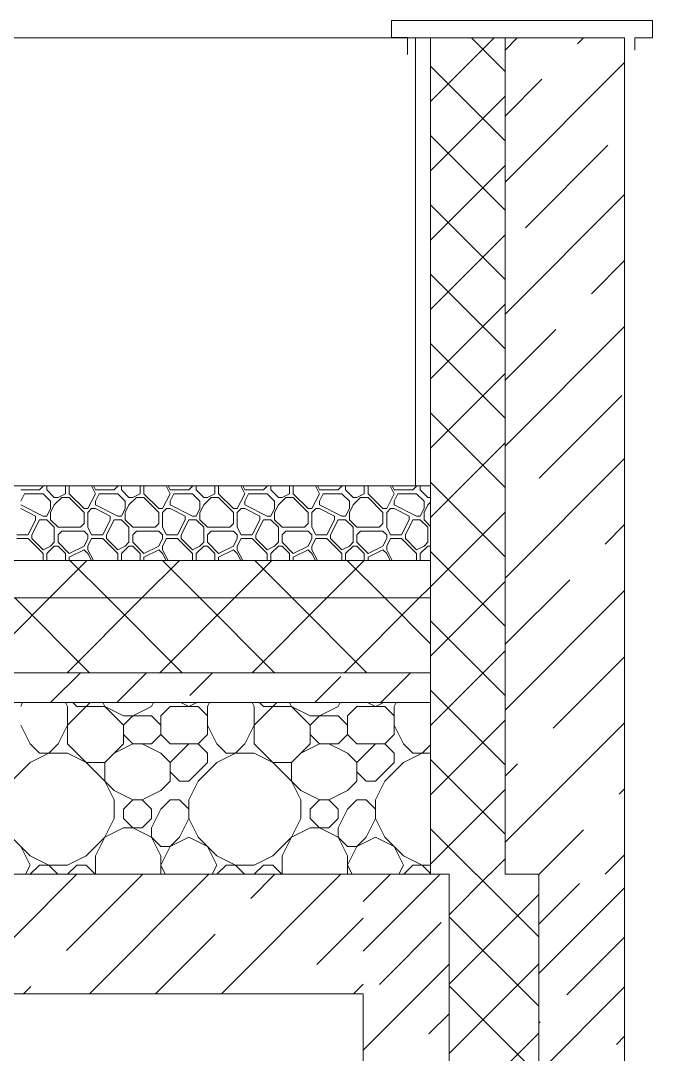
# Model space of a CAD drawing. Header units: millimetres. Extents: x 53645 to 137188, y 78097 to 135533.
# Drawn here: x 99560 to 100406, y 109519 to 110903 of the extents above; entities that cross this region are included whole.
import ezdxf

# ---------------------------------------------------------------- set-up
doc = ezdxf.new("R2010")
doc.units = ezdxf.units.MM
doc.layers.add('hatch', color=7, linetype='Continuous', lineweight=5)
doc.layers.add('Wall2', color=5, linetype='Continuous', lineweight=5)

msp = doc.modelspace()

# ---------------------------------------------------------------- linework, layer by layer
at = {"layer": 'hatch', "color": 251, "ltscale": 75}
for points in [[(100108.8, 110880), (100108.8, 110280)], [(100108.8, 109760), (100108.8, 110880)], [(100108.8, 110880), (100208.8, 110880)], [(100208.8, 110880), (100208.8, 109760)], [(100108.8, 110280), (100088.8, 110280)], [(100133.8, 109760), (100018.8, 109760)], [(100133.8, 109760), (100108.8, 109760)], [(100133.8, 109759.9), (100133.8, 109760)], [(100133.8, 108589.9), (100133.8, 109760)], [(100133.8, 108589.9), (100133.8, 109760)], [(100208.8, 109760), (100253.8, 109760)], [(100253.8, 109760), (100253.8, 108589.9)], [(100253.8, 109760), (100253.8, 108589.9)]]:
    msp.add_lwpolyline(points, dxfattribs=at)
at = {"layer": 'hatch', "color": 251, "lineweight": 0, "ltscale": 75}
for points in [[(100108.8, 110794.6), (100194.2, 110880)], [(100208.8, 110834.8), (100163.7, 110880)], [(100208.8, 110742), (100108.8, 110842)], [(100108.8, 110701.8), (100208.8, 110801.8)], [(100208.8, 110649.2), (100108.8, 110749.2)], [(100108.8, 110609), (100208.8, 110709)], [(100208.8, 110556.4), (100108.8, 110656.4)], [(100108.8, 110516.2), (100208.8, 110616.2)], [(100208.8, 110463.6), (100108.8, 110563.6)], [(100108.8, 110423.4), (100208.8, 110523.4)], [(100208.8, 110370.8), (100108.8, 110470.8)], [(100108.8, 110330.6), (100208.8, 110430.6)], [(100208.8, 110277.9), (100108.8, 110377.9)], [(100108.8, 110237.8), (100208.8, 110337.8)], [(100208.8, 110185.1), (100108.8, 110285.1)], [(100108.8, 110144.9), (100208.8, 110244.9)], [(100208.8, 110092.3), (100108.8, 110192.3)], [(100108.8, 110052.1), (100208.8, 110152.1)], [(100208.8, 109999.5), (100108.8, 110099.5)], [(100108.8, 109959.3), (100208.8, 110059.3)], [(100208.8, 109906.7), (100108.8, 110006.7)], [(100108.8, 109866.5), (100208.8, 109966.5)], [(100208.8, 109813.9), (100108.8, 109913.9)], [(100108.8, 109773.7), (100208.8, 109873.7)], [(100170, 109759.9), (100108.8, 109821.1)], [(100187.9, 109759.9), (100208.8, 109780.9)], [(100018.8, 109657.2), (100121.6, 109760)], [(100018.8, 109723.5), (100055.3, 109760)], [(100133.8, 109705.9), (100187.9, 109760)], [(100253.8, 109676.1), (100170, 109760)], [(100253.8, 109759.6), (100254.2, 109760)], [(100253.8, 109693.3), (100308.2, 109747.7)], [(100253.8, 109627), (100368.8, 109742)], [(100133.8, 109613.1), (100253.8, 109733.1)], [(100253.8, 109583.3), (100133.8, 109703.3)], [(100040.4, 109612.5), (100123.3, 109695.3)], [(100291.6, 109598.5), (100368.8, 109675.7)], [(100018.8, 109524.6), (100133.8, 109639.6)], [(100133.8, 109520.3), (100253.8, 109640.3)], [(100253.8, 109490.5), (100133.8, 109610.5)], [(100253.8, 109494.4), (100368.8, 109609.4)], [(100106.7, 109546.2), (100133.8, 109573.3)], [(100253.8, 109560.7), (100255.8, 109562.7)], [(100133.8, 109427.5), (100253.8, 109547.5)], [(100357.9, 109532.2), (100368.8, 109543.2)]]:
    msp.add_lwpolyline(points, dxfattribs=at)
at = {"layer": 'hatch', "color": 251, "lineweight": 0, "ltscale": 100}
for points in [[(100208.8, 110863.7), (100225.1, 110880)], [(100305.8, 110872.2), (100313.5, 110880)], [(100208.8, 110686.9), (100368.8, 110846.9)], [(100208.8, 110775.3), (100258, 110824.5)], [(100236, 110625.6), (100346.4, 110736.1)], [(100208.8, 110510.1), (100368.8, 110670.1)], [(100324.3, 110537.2), (100368.8, 110581.7)], [(100208.8, 110333.3), (100368.8, 110493.3)], [(100208.8, 110421.7), (100276.6, 110489.5)], [(100254.5, 110290.6), (100365, 110401.1)], [(100208.8, 110156.6), (100368.8, 110316.6)], [(100342.9, 110202.2), (100368.8, 110228.2)], [(100208.8, 110068.2), (100295.2, 110154.5)], [(100208.8, 109979.8), (100368.8, 110139.8)], [(100273.1, 109955.6), (100368.8, 110051.4)], [(100208.8, 109803), (100368.8, 109963)], [(100208.8, 109891.4), (100225.3, 109907.9)], [(100361.5, 109867.2), (100368.8, 109874.6)], [(100254.2, 109760), (100313.7, 109819.5)], [(100342.6, 109760), (100368.8, 109786.2)], [(99475.5, 109600), (99635.5, 109760)], [(99621.7, 109657.8), (99723.9, 109760)], [(99652.2, 109600), (99812.2, 109760)], [(99829, 109600), (99989, 109760)], [(99868.3, 109727.6), (99900.6, 109760)], [(99956.6, 109639.2), (100018.8, 109701.4)], [(99740.6, 109600), (99820.5, 109679.8)], [(99563.9, 109600), (99573.9, 109610)], [(100005.8, 109600), (100018.8, 109613)]]:
    msp.add_lwpolyline(points, dxfattribs=at)
at = {"layer": 'hatch', "color": 251, "ltscale": 100}
for points in [[(100208.8, 109760), (100208.8, 110880)], [(100208.8, 110880), (100368.8, 110880)], [(99585.2, 110274.6), (99590.2, 110279.6)], [(99590.2, 110279.6), (99590.2, 110280)], [(99595.2, 110274.6), (99595.2, 110280)], [(99620.2, 110269.6), (99620.2, 110280)], [(99625.2, 110269.6), (99625.2, 110280)], [(99660.2, 110269.6), (99655, 110280)], [(99660.2, 110274.6), (99657.5, 110280)], [(99685.2, 110274.6), (99690.2, 110279.6)], [(99690.2, 110279.6), (99690.2, 110280)], [(99695.2, 110274.6), (99695.2, 110280)], [(99720.2, 110269.6), (99720.2, 110280)], [(99725.2, 110269.6), (99725.2, 110280)], [(99760.2, 110269.6), (99755, 110280)], [(99760.2, 110274.6), (99757.5, 110280)], [(99785.2, 110274.6), (99790.2, 110279.6)], [(99790.2, 110279.6), (99790.2, 110280)], [(99795.2, 110274.6), (99795.2, 110280)], [(99820.2, 110269.6), (99820.2, 110280)], [(99825.2, 110269.6), (99825.2, 110280)], [(99860.2, 110269.6), (99855, 110280)], [(99860.2, 110274.6), (99857.5, 110280)], [(99885.2, 110274.6), (99890.2, 110279.6)], [(99890.2, 110279.6), (99890.2, 110280)], [(99895.2, 110274.6), (99895.2, 110280)], [(99920.2, 110269.6), (99920.2, 110280)], [(99925.2, 110269.6), (99925.2, 110280)], [(99960.2, 110269.6), (99955, 110280)], [(99960.2, 110274.6), (99957.5, 110280)], [(99985.2, 110274.6), (99990.2, 110279.6)], [(99990.2, 110279.6), (99990.2, 110280)], [(99995.2, 110274.6), (99995.2, 110280)], [(100020.2, 110269.6), (100020.2, 110280)], [(100025.2, 110269.6), (100025.2, 110280)], [(100060.2, 110269.6), (100055, 110280)], [(100060.2, 110274.6), (100057.5, 110280)], [(100085.2, 110274.6), (100090.2, 110279.6)], [(100090.2, 110279.6), (100090.2, 110280)], [(100095.2, 110274.6), (100095.2, 110280)], [(100108.8, 110280), (100108.8, 110180)], [(99560.2, 110274.6), (99585.2, 110274.6)], [(99560.2, 110259.6), (99565.2, 110269.6)], [(99565.2, 110269.6), (99590.2, 110269.6)], [(99600.2, 110259.6), (99590.2, 110269.6)], [(99605.2, 110264.6), (99595.2, 110274.6)], [(99605.2, 110264.6), (99610.2, 110264.6)], [(99605.2, 110254.6), (99615.2, 110264.6)], [(99610.2, 110264.6), (99620.2, 110269.6)], [(99615.2, 110264.6), (99625.2, 110264.6)], [(99645.2, 110249.6), (99625.2, 110269.6)], [(99645.2, 110244.6), (99625.2, 110264.6)], [(99650.2, 110249.6), (99660.2, 110269.6)], [(99660.2, 110274.6), (99685.2, 110274.6)], [(99660.2, 110259.6), (99665.2, 110269.6)], [(99665.2, 110269.6), (99690.2, 110269.6)], [(99700.2, 110259.6), (99690.2, 110269.6)], [(99705.2, 110264.6), (99695.2, 110274.6)], [(99705.2, 110264.6), (99710.2, 110264.6)], [(99705.2, 110254.6), (99715.2, 110264.6)], [(99710.2, 110264.6), (99720.2, 110269.6)], [(99715.2, 110264.6), (99725.2, 110264.6)], [(99745.2, 110249.6), (99725.2, 110269.6)], [(99745.2, 110244.6), (99725.2, 110264.6)], [(99750.2, 110249.6), (99760.2, 110269.6)], [(99760.2, 110274.6), (99785.2, 110274.6)], [(99760.2, 110259.6), (99765.2, 110269.6)], [(99765.2, 110269.6), (99790.2, 110269.6)], [(99800.2, 110259.6), (99790.2, 110269.6)], [(99805.2, 110264.6), (99795.2, 110274.6)], [(99805.2, 110264.6), (99810.2, 110264.6)], [(99805.2, 110254.6), (99815.2, 110264.6)], [(99810.2, 110264.6), (99820.2, 110269.6)], [(99815.2, 110264.6), (99825.2, 110264.6)], [(99845.2, 110249.6), (99825.2, 110269.6)], [(99845.2, 110244.6), (99825.2, 110264.6)], [(99850.2, 110249.6), (99860.2, 110269.6)], [(99860.2, 110274.6), (99885.2, 110274.6)], [(99860.2, 110259.6), (99865.2, 110269.6)], [(99865.2, 110269.6), (99890.2, 110269.6)], [(99900.2, 110259.6), (99890.2, 110269.6)], [(99905.2, 110264.6), (99895.2, 110274.6)], [(99905.2, 110264.6), (99910.2, 110264.6)], [(99905.2, 110254.6), (99915.2, 110264.6)], [(99910.2, 110264.6), (99920.2, 110269.6)], [(99915.2, 110264.6), (99925.2, 110264.6)], [(99945.2, 110249.6), (99925.2, 110269.6)], [(99945.2, 110244.6), (99925.2, 110264.6)], [(99950.2, 110249.6), (99960.2, 110269.6)], [(99960.2, 110274.6), (99985.2, 110274.6)], [(99960.2, 110259.6), (99965.2, 110269.6)], [(99965.2, 110269.6), (99990.2, 110269.6)], [(100000.2, 110259.6), (99990.2, 110269.6)], [(100005.2, 110264.6), (99995.2, 110274.6)], [(100005.2, 110264.6), (100010.2, 110264.6)], [(100005.2, 110254.6), (100015.2, 110264.6)], [(100010.2, 110264.6), (100020.2, 110269.6)], [(100015.2, 110264.6), (100025.2, 110264.6)], [(100045.2, 110249.6), (100025.2, 110269.6)], [(100045.2, 110244.6), (100025.2, 110264.6)], [(100050.2, 110249.6), (100060.2, 110269.6)], [(100060.2, 110274.6), (100085.2, 110274.6)], [(100060.2, 110259.6), (100065.2, 110269.6)], [(100065.2, 110269.6), (100090.2, 110269.6)], [(100100.2, 110259.6), (100090.2, 110269.6)], [(100105.2, 110264.6), (100095.2, 110274.6)], [(100105.2, 110264.6), (100108.8, 110264.6)], [(99590.2, 110239.6), (99560.2, 110254.6)], [(99600.2, 110249.6), (99600.2, 110259.6)], [(99600.2, 110244.6), (99605.2, 110254.6)], [(99660.2, 110254.6), (99660.2, 110259.6)], [(99690.2, 110239.6), (99660.2, 110254.6)], [(99700.2, 110249.6), (99700.2, 110259.6)], [(99700.2, 110244.6), (99705.2, 110254.6)], [(99760.2, 110254.6), (99760.2, 110259.6)], [(99790.2, 110239.6), (99760.2, 110254.6)], [(99800.2, 110249.6), (99800.2, 110259.6)], [(99800.2, 110244.6), (99805.2, 110254.6)], [(99860.2, 110254.6), (99860.2, 110259.6)], [(99890.2, 110239.6), (99860.2, 110254.6)], [(99900.2, 110249.6), (99900.2, 110259.6)], [(99900.2, 110244.6), (99905.2, 110254.6)], [(99960.2, 110254.6), (99960.2, 110259.6)], [(99990.2, 110239.6), (99960.2, 110254.6)], [(100000.2, 110249.6), (100000.2, 110259.6)], [(100000.2, 110244.6), (100005.2, 110254.6)], [(100060.2, 110254.6), (100060.2, 110259.6)], [(100090.2, 110239.6), (100060.2, 110254.6)], [(100100.2, 110249.6), (100100.2, 110259.6)], [(100100.2, 110244.6), (100105.2, 110254.6)], [(100105.2, 110254.6), (100108.8, 110258.3)], [(99580.2, 110239.6), (99560.2, 110249.6)], [(99580.2, 110234.6), (99580.2, 110239.6)], [(99590.2, 110239.6), (99595.2, 110239.6)], [(99595.2, 110239.6), (99600.2, 110249.6)], [(99595.2, 110239.6), (99600.2, 110249.6)], [(99600.2, 110234.6), (99600.2, 110244.6)], [(99645.2, 110249.6), (99650.2, 110249.6)], [(99645.2, 110229.6), (99645.2, 110244.6)], [(99650.2, 110244.6), (99655.2, 110249.6)], [(99650.2, 110224.6), (99650.2, 110244.6)], [(99655.2, 110249.6), (99660.2, 110249.6)], [(99680.2, 110239.6), (99660.2, 110249.6)], [(99680.2, 110234.6), (99680.2, 110239.6)], [(99690.2, 110239.6), (99695.2, 110239.6)], [(99695.2, 110239.6), (99700.2, 110249.6)], [(99695.2, 110239.6), (99700.2, 110249.6)], [(99700.2, 110234.6), (99700.2, 110244.6)], [(99745.2, 110249.6), (99750.2, 110249.6)], [(99745.2, 110229.6), (99745.2, 110244.6)], [(99750.2, 110244.6), (99755.2, 110249.6)], [(99750.2, 110224.6), (99750.2, 110244.6)], [(99755.2, 110249.6), (99760.2, 110249.6)], [(99780.2, 110239.6), (99760.2, 110249.6)], [(99780.2, 110234.6), (99780.2, 110239.6)], [(99790.2, 110239.6), (99795.2, 110239.6)], [(99795.2, 110239.6), (99800.2, 110249.6)], [(99795.2, 110239.6), (99800.2, 110249.6)], [(99800.2, 110234.6), (99800.2, 110244.6)], [(99845.2, 110249.6), (99850.2, 110249.6)], [(99845.2, 110229.6), (99845.2, 110244.6)], [(99850.2, 110244.6), (99855.2, 110249.6)], [(99850.2, 110224.6), (99850.2, 110244.6)], [(99855.2, 110249.6), (99860.2, 110249.6)], [(99880.2, 110239.6), (99860.2, 110249.6)], [(99880.2, 110234.6), (99880.2, 110239.6)], [(99890.2, 110239.6), (99895.2, 110239.6)], [(99895.2, 110239.6), (99900.2, 110249.6)], [(99895.2, 110239.6), (99900.2, 110249.6)], [(99900.2, 110234.6), (99900.2, 110244.6)], [(99945.2, 110249.6), (99950.2, 110249.6)], [(99945.2, 110229.6), (99945.2, 110244.6)], [(99950.2, 110244.6), (99955.2, 110249.6)], [(99950.2, 110224.6), (99950.2, 110244.6)], [(99955.2, 110249.6), (99960.2, 110249.6)], [(99980.2, 110239.6), (99960.2, 110249.6)], [(99980.2, 110234.6), (99980.2, 110239.6)], [(99990.2, 110239.6), (99995.2, 110239.6)], [(99995.2, 110239.6), (100000.2, 110249.6)], [(99995.2, 110239.6), (100000.2, 110249.6)], [(100000.2, 110234.6), (100000.2, 110244.6)], [(100045.2, 110249.6), (100050.2, 110249.6)], [(100045.2, 110229.6), (100045.2, 110244.6)], [(100050.2, 110244.6), (100055.2, 110249.6)], [(100050.2, 110224.6), (100050.2, 110244.6)], [(100055.2, 110249.6), (100060.2, 110249.6)], [(100080.2, 110239.6), (100060.2, 110249.6)], [(100080.2, 110234.6), (100080.2, 110239.6)], [(100090.2, 110239.6), (100095.2, 110239.6)], [(100095.2, 110239.6), (100100.2, 110249.6)], [(100095.2, 110239.6), (100100.2, 110249.6)], [(100100.2, 110234.6), (100100.2, 110244.6)], [(99570.2, 110214.6), (99580.2, 110234.6)], [(99575.2, 110214.6), (99585.2, 110234.6)], [(99585.2, 110234.6), (99595.2, 110234.6)], [(99605.2, 110224.6), (99595.2, 110234.6)], [(99610.2, 110224.6), (99600.2, 110234.6)], [(99605.2, 110204.6), (99605.2, 110224.6)], [(99610.2, 110224.6), (99640.2, 110224.6)], [(99640.2, 110224.6), (99645.2, 110229.6)], [(99655.2, 110214.6), (99650.2, 110224.6)], [(99670.2, 110214.6), (99680.2, 110234.6)], [(99675.2, 110214.6), (99685.2, 110234.6)], [(99685.2, 110234.6), (99695.2, 110234.6)], [(99705.2, 110224.6), (99695.2, 110234.6)], [(99710.2, 110224.6), (99700.2, 110234.6)], [(99705.2, 110204.6), (99705.2, 110224.6)], [(99710.2, 110224.6), (99740.2, 110224.6)], [(99740.2, 110224.6), (99745.2, 110229.6)], [(99755.2, 110214.6), (99750.2, 110224.6)], [(99770.2, 110214.6), (99780.2, 110234.6)], [(99775.2, 110214.6), (99785.2, 110234.6)], [(99785.2, 110234.6), (99795.2, 110234.6)], [(99805.2, 110224.6), (99795.2, 110234.6)], [(99810.2, 110224.6), (99800.2, 110234.6)], [(99805.2, 110204.6), (99805.2, 110224.6)], [(99810.2, 110224.6), (99840.2, 110224.6)], [(99840.2, 110224.6), (99845.2, 110229.6)], [(99855.2, 110214.6), (99850.2, 110224.6)], [(99870.2, 110214.6), (99880.2, 110234.6)], [(99875.2, 110214.6), (99885.2, 110234.6)], [(99885.2, 110234.6), (99895.2, 110234.6)], [(99905.2, 110224.6), (99895.2, 110234.6)], [(99910.2, 110224.6), (99900.2, 110234.6)], [(99905.2, 110204.6), (99905.2, 110224.6)], [(99910.2, 110224.6), (99940.2, 110224.6)], [(99940.2, 110224.6), (99945.2, 110229.6)], [(99955.2, 110214.6), (99950.2, 110224.6)], [(99970.2, 110214.6), (99980.2, 110234.6)], [(99975.2, 110214.6), (99985.2, 110234.6)], [(99985.2, 110234.6), (99995.2, 110234.6)], [(100005.2, 110224.6), (99995.2, 110234.6)], [(100010.2, 110224.6), (100000.2, 110234.6)], [(100005.2, 110204.6), (100005.2, 110224.6)], [(100010.2, 110224.6), (100040.2, 110224.6)], [(100040.2, 110224.6), (100045.2, 110229.6)], [(100055.2, 110214.6), (100050.2, 110224.6)], [(100070.2, 110214.6), (100080.2, 110234.6)], [(100075.2, 110214.6), (100085.2, 110234.6)], [(100085.2, 110234.6), (100095.2, 110234.6)], [(100105.2, 110224.6), (100095.2, 110234.6)], [(100108.8, 110225.9), (100100.2, 110234.6)], [(100105.2, 110204.6), (100105.2, 110224.6)], [(99555.2, 110214.6), (99570.2, 110214.6)], [(99555.2, 110209.6), (99570.2, 110209.6)], [(99590.2, 110189.6), (99570.2, 110209.6)], [(99575.2, 110209.6), (99575.2, 110214.6)], [(99590.2, 110194.6), (99575.2, 110209.6)], [(99610.2, 110214.6), (99615.2, 110219.6)], [(99610.2, 110204.6), (99610.2, 110214.6)], [(99615.2, 110219.6), (99645.2, 110219.6)], [(99650.2, 110214.6), (99645.2, 110219.6)], [(99645.2, 110199.6), (99650.2, 110209.6)], [(99650.2, 110209.6), (99650.2, 110214.6)], [(99650.2, 110199.6), (99655.2, 110209.6)], [(99655.2, 110214.6), (99670.2, 110214.6)], [(99655.2, 110209.6), (99670.2, 110209.6)], [(99690.2, 110189.6), (99670.2, 110209.6)], [(99675.2, 110209.6), (99675.2, 110214.6)], [(99690.2, 110194.6), (99675.2, 110209.6)], [(99710.2, 110214.6), (99715.2, 110219.6)], [(99710.2, 110204.6), (99710.2, 110214.6)], [(99715.2, 110219.6), (99745.2, 110219.6)], [(99750.2, 110214.6), (99745.2, 110219.6)], [(99745.2, 110199.6), (99750.2, 110209.6)], [(99750.2, 110209.6), (99750.2, 110214.6)], [(99750.2, 110199.6), (99755.2, 110209.6)], [(99755.2, 110214.6), (99770.2, 110214.6)], [(99755.2, 110209.6), (99770.2, 110209.6)], [(99790.2, 110189.6), (99770.2, 110209.6)], [(99775.2, 110209.6), (99775.2, 110214.6)], [(99790.2, 110194.6), (99775.2, 110209.6)], [(99810.2, 110214.6), (99815.2, 110219.6)], [(99810.2, 110204.6), (99810.2, 110214.6)], [(99815.2, 110219.6), (99845.2, 110219.6)], [(99850.2, 110214.6), (99845.2, 110219.6)], [(99845.2, 110199.6), (99850.2, 110209.6)], [(99850.2, 110209.6), (99850.2, 110214.6)], [(99850.2, 110199.6), (99855.2, 110209.6)], [(99855.2, 110214.6), (99870.2, 110214.6)], [(99855.2, 110209.6), (99870.2, 110209.6)], [(99890.2, 110189.6), (99870.2, 110209.6)], [(99875.2, 110209.6), (99875.2, 110214.6)], [(99890.2, 110194.6), (99875.2, 110209.6)], [(99910.2, 110214.6), (99915.2, 110219.6)], [(99910.2, 110204.6), (99910.2, 110214.6)], [(99915.2, 110219.6), (99945.2, 110219.6)], [(99950.2, 110214.6), (99945.2, 110219.6)], [(99945.2, 110199.6), (99950.2, 110209.6)], [(99950.2, 110209.6), (99950.2, 110214.6)], [(99950.2, 110199.6), (99955.2, 110209.6)], [(99955.2, 110214.6), (99970.2, 110214.6)], [(99955.2, 110209.6), (99970.2, 110209.6)], [(99990.2, 110189.6), (99970.2, 110209.6)], [(99975.2, 110209.6), (99975.2, 110214.6)], [(99990.2, 110194.6), (99975.2, 110209.6)], [(100010.2, 110214.6), (100015.2, 110219.6)], [(100010.2, 110204.6), (100010.2, 110214.6)], [(100015.2, 110219.6), (100045.2, 110219.6)], [(100050.2, 110214.6), (100045.2, 110219.6)], [(100045.2, 110199.6), (100050.2, 110209.6)], [(100050.2, 110209.6), (100050.2, 110214.6)], [(100050.2, 110199.6), (100055.2, 110209.6)], [(100055.2, 110214.6), (100070.2, 110214.6)], [(100055.2, 110209.6), (100070.2, 110209.6)], [(100090.2, 110189.6), (100070.2, 110209.6)], [(100075.2, 110209.6), (100075.2, 110214.6)], [(100090.2, 110194.6), (100075.2, 110209.6)], [(99590.2, 110194.6), (99600.2, 110199.6)], [(99595.2, 110189.6), (99605.2, 110199.6)], [(99600.2, 110199.6), (99605.2, 110204.6)], [(99605.2, 110199.6), (99610.2, 110199.6)], [(99625.2, 110189.6), (99610.2, 110204.6)], [(99620.2, 110189.6), (99610.2, 110199.6)], [(99625.2, 110189.6), (99645.2, 110199.6)], [(99650.2, 110194.6), (99650.2, 110199.6)], [(99690.2, 110194.6), (99700.2, 110199.6)], [(99695.2, 110189.6), (99705.2, 110199.6)], [(99700.2, 110199.6), (99705.2, 110204.6)], [(99705.2, 110199.6), (99710.2, 110199.6)], [(99725.2, 110189.6), (99710.2, 110204.6)], [(99720.2, 110189.6), (99710.2, 110199.6)], [(99725.2, 110189.6), (99745.2, 110199.6)], [(99750.2, 110194.6), (99750.2, 110199.6)], [(99790.2, 110194.6), (99800.2, 110199.6)], [(99795.2, 110189.6), (99805.2, 110199.6)], [(99800.2, 110199.6), (99805.2, 110204.6)], [(99805.2, 110199.6), (99810.2, 110199.6)], [(99825.2, 110189.6), (99810.2, 110204.6)], [(99820.2, 110189.6), (99810.2, 110199.6)], [(99825.2, 110189.6), (99845.2, 110199.6)], [(99850.2, 110194.6), (99850.2, 110199.6)], [(99890.2, 110194.6), (99900.2, 110199.6)], [(99895.2, 110189.6), (99905.2, 110199.6)], [(99900.2, 110199.6), (99905.2, 110204.6)], [(99905.2, 110199.6), (99910.2, 110199.6)], [(99925.2, 110189.6), (99910.2, 110204.6)], [(99920.2, 110189.6), (99910.2, 110199.6)], [(99925.2, 110189.6), (99945.2, 110199.6)], [(99950.2, 110194.6), (99950.2, 110199.6)], [(99990.2, 110194.6), (100000.2, 110199.6)], [(99995.2, 110189.6), (100005.2, 110199.6)], [(100000.2, 110199.6), (100005.2, 110204.6)], [(100005.2, 110199.6), (100010.2, 110199.6)], [(100025.2, 110189.6), (100010.2, 110204.6)], [(100020.2, 110189.6), (100010.2, 110199.6)], [(100025.2, 110189.6), (100045.2, 110199.6)], [(100050.2, 110194.6), (100050.2, 110199.6)], [(100090.2, 110194.6), (100100.2, 110199.6)], [(100095.2, 110189.6), (100105.2, 110199.6)], [(100100.2, 110199.6), (100105.2, 110204.6)], [(100105.2, 110199.6), (100108.8, 110199.6)], [(99590.2, 110180), (99590.2, 110189.6)], [(99595.2, 110180), (99595.2, 110189.6)], [(99620.2, 110180), (99620.2, 110189.6)], [(99625.2, 110184.6), (99645.2, 110194.6)], [(99625.2, 110180), (99625.2, 110184.6)], [(99650.2, 110189.6), (99645.2, 110194.6)], [(99657.5, 110180), (99650.2, 110194.6)], [(99655, 110180), (99650.2, 110189.6)], [(99690.2, 110180), (99690.2, 110189.6)], [(99695.2, 110180), (99695.2, 110189.6)], [(99720.2, 110180), (99720.2, 110189.6)], [(99725.2, 110184.6), (99745.2, 110194.6)], [(99725.2, 110180), (99725.2, 110184.6)], [(99750.2, 110189.6), (99745.2, 110194.6)], [(99757.5, 110180), (99750.2, 110194.6)], [(99755, 110180), (99750.2, 110189.6)], [(99790.2, 110180), (99790.2, 110189.6)], [(99795.2, 110180), (99795.2, 110189.6)], [(99820.2, 110180), (99820.2, 110189.6)], [(99825.2, 110184.6), (99845.2, 110194.6)], [(99825.2, 110180), (99825.2, 110184.6)], [(99850.2, 110189.6), (99845.2, 110194.6)], [(99857.5, 110180), (99850.2, 110194.6)], [(99855, 110180), (99850.2, 110189.6)], [(99890.2, 110180), (99890.2, 110189.6)], [(99895.2, 110180), (99895.2, 110189.6)], [(99920.2, 110180), (99920.2, 110189.6)], [(99925.2, 110184.6), (99945.2, 110194.6)], [(99925.2, 110180), (99925.2, 110184.6)], [(99950.2, 110189.6), (99945.2, 110194.6)], [(99957.5, 110180), (99950.2, 110194.6)], [(99955, 110180), (99950.2, 110189.6)], [(99990.2, 110180), (99990.2, 110189.6)], [(99995.2, 110180), (99995.2, 110189.6)], [(100020.2, 110180), (100020.2, 110189.6)], [(100025.2, 110184.6), (100045.2, 110194.6)], [(100025.2, 110180), (100025.2, 110184.6)], [(100050.2, 110189.6), (100045.2, 110194.6)], [(100057.5, 110180), (100050.2, 110194.6)], [(100055, 110180), (100050.2, 110189.6)], [(100090.2, 110180), (100090.2, 110189.6)], [(100095.2, 110180), (100095.2, 110189.6)], [(100108.8, 110180), (91278.8, 110180)], [(91278.8, 110180), (100108.8, 110180)], [(100108.8, 110180), (100108.8, 110130)], [(100108.8, 110130), (91278.8, 110130)], [(91278.8, 110130), (100108.8, 110130)], [(100108.8, 110130), (100108.8, 110030)], [(100108.8, 110030), (91278.8, 110030)], [(91278.8, 110030), (100108.8, 110030)], [(100108.8, 110030), (100108.8, 109990)], [(100108.8, 109990), (91278.8, 109990)], [(91278.8, 109990), (100108.8, 109990)], [(100108.8, 109990), (100108.8, 109760)], [(91368.8, 109760), (100018.8, 109760)], [(100108.8, 109760), (96418.8, 109760)], [(100253.8, 109760), (100208.8, 109760)]]:
    msp.add_lwpolyline(points, dxfattribs=at)
at = {"layer": 'hatch', "color": 251, "lineweight": 5, "ltscale": 100}
for points in [[(99598.9, 110130), (99648.9, 110180)], [(99676.2, 110130), (99626.2, 110180)], [(99722.6, 110130), (99772.6, 110180)], [(99800, 110130), (99750, 110180)], [(99846.4, 110130), (99896.4, 110180)], [(99923.7, 110130), (99873.7, 110180)], [(99970.1, 110130), (100020.1, 110180)], [(100047.5, 110130), (99997.5, 110180)], [(100093.9, 110130), (100108.8, 110144.9)]]:
    msp.add_lwpolyline(points, dxfattribs=at)
at = {"layer": 'hatch', "color": 251, "lineweight": 9, "ltscale": 100}
for points in [[(99498.9, 110030), (99598.9, 110130)], [(99652.5, 110030), (99552.5, 110130)], [(99622.6, 110030), (99722.6, 110130)], [(99776.2, 110030), (99676.2, 110130)], [(99746.4, 110030), (99846.4, 110130)], [(99900, 110030), (99800, 110130)], [(99870.1, 110030), (99970.1, 110130)], [(100023.7, 110030), (99923.7, 110130)], [(99993.9, 110030), (100093.9, 110130)], [(100108.8, 110068.6), (100047.5, 110130)], [(99600.3, 109990), (99640.3, 110030)], [(99688.7, 109990), (99728.7, 110030)], [(99786.5, 109999.4), (99817.1, 110030)], [(100042.2, 109990), (100082.2, 110030)], [(99953.9, 109990), (99988.9, 110025)], [(99560.2, 109984.6), (99562.8, 109990)], [(99622.7, 109984.6), (99620, 109990)], [(99622.7, 109959.6), (99653, 109990)], [(99635.2, 109984.6), (99629.8, 109990)], [(99672.7, 109984.6), (99670, 109990)], [(99735.2, 109984.6), (99737.8, 109990)], [(99785.2, 109984.6), (99774.5, 109990)], [(99785.2, 109984.6), (99795.8, 109990)], [(99810.2, 109984.6), (99812.8, 109990)], [(99872.7, 109984.6), (99870, 109990)], [(99872.7, 109959.6), (99903, 109990)], [(99885.2, 109984.6), (99879.8, 109990)], [(99922.7, 109984.6), (99920, 109990)], [(99985.2, 109984.6), (99987.8, 109990)], [(100035.2, 109984.6), (100024.5, 109990)], [(100035.2, 109984.6), (100045.8, 109990)], [(100060.2, 109984.6), (100062.8, 109990)], [(99622.7, 109934.6), (99622.7, 109984.6)], [(99635.2, 109984.6), (99672.7, 109984.6)], [(99697.7, 109959.6), (99672.7, 109984.6)], [(99697.7, 109972.1), (99672.7, 109984.6)], [(99710.2, 109972.1), (99735.2, 109984.6)], [(99747.7, 109972.1), (99760.2, 109984.6)], [(99760.2, 109984.6), (99797.7, 109984.6)], [(99810.2, 109972.1), (99797.7, 109984.6)], [(99810.2, 109947.1), (99810.2, 109984.6)], [(99872.7, 109934.6), (99872.7, 109984.6)], [(99885.2, 109984.6), (99922.7, 109984.6)], [(99947.7, 109959.6), (99922.7, 109984.6)], [(99947.7, 109972.1), (99922.7, 109984.6)], [(99960.2, 109972.1), (99985.2, 109984.6)], [(99997.7, 109972.1), (100010.2, 109984.6)], [(100010.2, 109984.6), (100047.7, 109984.6)], [(100060.2, 109972.1), (100047.7, 109984.6)], [(100060.2, 109947.1), (100060.2, 109984.6)], [(99572.7, 109934.6), (99560.2, 109959.6)], [(99610.2, 109934.6), (99622.7, 109959.6)], [(99697.7, 109972.1), (99735.2, 109972.1)], [(99697.7, 109959.6), (99710.2, 109972.1)], [(99697.7, 109934.6), (99697.7, 109959.6)], [(99747.7, 109959.6), (99735.2, 109972.1)], [(99747.7, 109947.1), (99747.7, 109972.1)], [(99822.7, 109934.6), (99810.2, 109959.6)], [(99860.2, 109934.6), (99872.7, 109959.6)], [(99947.7, 109972.1), (99985.2, 109972.1)], [(99947.7, 109959.6), (99960.2, 109972.1)], [(99947.7, 109934.6), (99947.7, 109959.6)], [(99997.7, 109959.6), (99985.2, 109972.1)], [(99997.7, 109947.1), (99997.7, 109972.1)], [(100072.7, 109934.6), (100060.2, 109959.6)], [(99710.2, 109934.6), (99697.7, 109947.1)], [(99735.2, 109934.6), (99747.7, 109947.1)], [(99760.2, 109934.6), (99747.7, 109947.1)], [(99797.7, 109934.6), (99810.2, 109947.1)], [(99960.2, 109934.6), (99947.7, 109947.1)], [(99985.2, 109934.6), (99997.7, 109947.1)], [(100010.2, 109934.6), (99997.7, 109947.1)], [(100047.7, 109934.6), (100060.2, 109947.1)], [(99585.2, 109922.1), (99572.7, 109934.6)], [(99597.7, 109922.1), (99610.2, 109934.6)], [(99685.2, 109872.1), (99622.7, 109934.6)], [(99672.7, 109909.6), (99697.7, 109934.6)], [(99685.2, 109922.1), (99710.2, 109934.6)], [(99710.2, 109934.6), (99735.2, 109934.6)], [(99747.7, 109922.1), (99722.7, 109934.6)], [(99760.2, 109934.6), (99797.7, 109934.6)], [(99760.2, 109909.6), (99785.2, 109934.6)], [(99810.2, 109922.1), (99797.7, 109934.6)], [(99835.2, 109922.1), (99822.7, 109934.6)], [(99847.7, 109922.1), (99860.2, 109934.6)], [(99935.2, 109872.1), (99872.7, 109934.6)], [(99922.7, 109909.6), (99947.7, 109934.6)], [(99935.2, 109922.1), (99960.2, 109934.6)], [(99960.2, 109934.6), (99985.2, 109934.6)], [(99997.7, 109922.1), (99972.7, 109934.6)], [(100010.2, 109934.6), (100047.7, 109934.6)], [(100010.2, 109909.6), (100035.2, 109934.6)], [(100060.2, 109922.1), (100047.7, 109934.6)], [(100085.2, 109922.1), (100072.7, 109934.6)], [(100097.7, 109922.1), (100108.8, 109933.3)], [(99572.7, 109909.6), (99597.7, 109922.1)], [(99585.2, 109922.1), (99622.7, 109922.1)], [(99647.7, 109909.6), (99622.7, 109922.1)], [(99760.2, 109909.6), (99747.7, 109922.1)], [(99810.2, 109909.6), (99810.2, 109922.1)], [(99822.7, 109909.6), (99847.7, 109922.1)], [(99835.2, 109922.1), (99872.7, 109922.1)], [(99897.7, 109909.6), (99872.7, 109922.1)], [(100010.2, 109909.6), (99997.7, 109922.1)], [(100060.2, 109909.6), (100060.2, 109922.1)], [(100072.7, 109909.6), (100097.7, 109922.1)], [(100085.2, 109922.1), (100108.8, 109922.1)], [(99547.7, 109884.6), (99572.7, 109909.6)], [(99647.7, 109909.6), (99672.7, 109909.6)], [(99672.7, 109884.6), (99672.7, 109909.6)], [(99760.2, 109884.6), (99760.2, 109909.6)], [(99785.2, 109884.6), (99810.2, 109909.6)], [(99797.7, 109884.6), (99822.7, 109909.6)], [(99897.7, 109909.6), (99922.7, 109909.6)], [(99922.7, 109884.6), (99922.7, 109909.6)], [(100010.2, 109884.6), (100010.2, 109909.6)], [(100035.2, 109884.6), (100060.2, 109909.6)], [(100047.7, 109884.6), (100072.7, 109909.6)], [(99772.7, 109884.6), (99760.2, 109897.1)], [(100022.7, 109884.6), (100010.2, 109897.1)], [(99685.2, 109859.6), (99672.7, 109884.6)], [(99747.7, 109872.1), (99760.2, 109884.6)], [(99772.7, 109884.6), (99785.2, 109884.6)], [(99797.7, 109884.6), (99785.2, 109859.6)], [(99935.2, 109859.6), (99922.7, 109884.6)], [(99997.7, 109872.1), (100010.2, 109884.6)], [(100022.7, 109884.6), (100035.2, 109884.6)], [(100047.7, 109884.6), (100035.2, 109859.6)], [(99710.2, 109859.6), (99685.2, 109872.1)], [(99722.7, 109859.6), (99747.7, 109872.1)], [(99960.2, 109859.6), (99935.2, 109872.1)], [(99972.7, 109859.6), (99997.7, 109872.1)], [(99685.2, 109834.6), (99685.2, 109859.6)], [(99697.7, 109847.1), (99710.2, 109859.6)], [(99710.2, 109859.6), (99722.7, 109859.6)], [(99735.2, 109847.1), (99722.7, 109859.6)], [(99747.7, 109847.1), (99760.2, 109859.6)], [(99760.2, 109859.6), (99772.7, 109859.6)], [(99785.2, 109847.1), (99772.7, 109859.6)], [(99785.2, 109834.6), (99785.2, 109859.6)], [(99935.2, 109834.6), (99935.2, 109859.6)], [(99947.7, 109847.1), (99960.2, 109859.6)], [(99960.2, 109859.6), (99972.7, 109859.6)], [(99985.2, 109847.1), (99972.7, 109859.6)], [(99997.7, 109847.1), (100010.2, 109859.6)], [(100010.2, 109859.6), (100022.7, 109859.6)], [(100035.2, 109847.1), (100022.7, 109859.6)], [(100035.2, 109834.6), (100035.2, 109859.6)], [(99697.7, 109834.6), (99697.7, 109847.1)], [(99735.2, 109834.6), (99735.2, 109847.1)], [(99735.2, 109822.1), (99747.7, 109847.1)], [(99947.7, 109834.6), (99947.7, 109847.1)], [(99985.2, 109834.6), (99985.2, 109847.1)], [(99985.2, 109822.1), (99997.7, 109847.1)], [(99660.2, 109784.6), (99685.2, 109834.6)], [(99672.7, 109809.6), (99697.7, 109822.1)], [(99710.2, 109822.1), (99697.7, 109834.6)], [(99697.7, 109822.1), (99722.7, 109822.1)], [(99735.2, 109809.6), (99710.2, 109822.1)], [(99722.7, 109822.1), (99735.2, 109834.6)], [(99735.2, 109809.6), (99735.2, 109822.1)], [(99772.7, 109809.6), (99785.2, 109834.6)], [(99797.7, 109809.6), (99785.2, 109834.6)], [(99910.2, 109784.6), (99935.2, 109834.6)], [(99922.7, 109809.6), (99947.7, 109822.1)], [(99960.2, 109822.1), (99947.7, 109834.6)], [(99947.7, 109822.1), (99972.7, 109822.1)], [(99985.2, 109809.6), (99960.2, 109822.1)], [(99972.7, 109822.1), (99985.2, 109834.6)], [(99985.2, 109809.6), (99985.2, 109822.1)], [(100022.7, 109809.6), (100035.2, 109834.6)], [(100047.7, 109809.6), (100035.2, 109834.6)], [(99572.7, 109784.6), (99547.7, 109809.6)], [(99647.7, 109784.6), (99672.7, 109809.6)], [(99747.7, 109797.1), (99735.2, 109809.6)], [(99747.7, 109784.6), (99735.2, 109809.6)], [(99760.2, 109797.1), (99772.7, 109809.6)], [(99760.2, 109797.1), (99785.2, 109809.6)], [(99810.2, 109797.1), (99785.2, 109809.6)], [(99810.2, 109797.1), (99785.2, 109809.6)], [(99822.7, 109784.6), (99797.7, 109809.6)], [(99897.7, 109784.6), (99922.7, 109809.6)], [(99997.7, 109797.1), (99985.2, 109809.6)], [(99997.7, 109784.6), (99985.2, 109809.6)], [(100010.2, 109797.1), (100022.7, 109809.6)], [(100010.2, 109797.1), (100035.2, 109809.6)], [(100060.2, 109797.1), (100035.2, 109809.6)], [(100060.2, 109797.1), (100035.2, 109809.6)], [(100072.7, 109784.6), (100047.7, 109809.6)], [(99572.7, 109772.1), (99560.2, 109797.1)], [(99747.7, 109797.1), (99760.2, 109797.1)], [(99747.7, 109772.1), (99760.2, 109797.1)], [(99822.7, 109772.1), (99810.2, 109797.1)], [(99997.7, 109797.1), (100010.2, 109797.1)], [(99997.7, 109772.1), (100010.2, 109797.1)], [(100072.7, 109772.1), (100060.2, 109797.1)], [(99597.7, 109772.1), (99572.7, 109784.6)], [(99622.7, 109772.1), (99647.7, 109784.6)], [(99660.2, 109760), (99660.2, 109784.6)], [(99747.7, 109760), (99747.7, 109784.6)], [(99847.7, 109772.1), (99822.7, 109784.6)], [(99872.7, 109772.1), (99897.7, 109784.6)], [(99910.2, 109760), (99910.2, 109784.6)], [(99997.7, 109760), (99997.7, 109784.6)], [(100097.7, 109772.1), (100072.7, 109784.6)], [(99566.6, 109760), (99572.7, 109772.1)], [(99573, 109760), (99585.2, 109772.1)], [(99585.2, 109772.1), (99622.7, 109772.1)], [(99609.8, 109760), (99597.7, 109772.1)], [(99623, 109760), (99635.2, 109772.1)], [(99635.2, 109772.1), (99647.7, 109772.1)], [(99659.8, 109760), (99647.7, 109772.1)], [(99753.8, 109760), (99747.7, 109772.1)], [(99816.6, 109760), (99822.7, 109772.1)], [(99823, 109760), (99835.2, 109772.1)], [(99835.2, 109772.1), (99872.7, 109772.1)], [(99859.8, 109760), (99847.7, 109772.1)], [(99873, 109760), (99885.2, 109772.1)], [(99885.2, 109772.1), (99897.7, 109772.1)], [(99909.8, 109760), (99897.7, 109772.1)], [(100003.8, 109760), (99997.7, 109772.1)], [(100066.6, 109760), (100072.7, 109772.1)], [(100073, 109760), (100085.2, 109772.1)], [(100085.2, 109772.1), (100108.8, 109772.1)], [(100108.8, 109760.9), (100097.7, 109772.1)]]:
    msp.add_lwpolyline(points, dxfattribs=at)
at = {"layer": 'Wall2', "ltscale": 50}
for points in [[(100078.2, 110857.5), (100078.2, 110880.6), (100056.8, 110880.6), (100056.8, 110903), (100405.9, 110903), (100405.9, 110880), (100382.6, 110880), (100382.6, 110863.4)], [(100088.8, 110280), (100088.8, 110880)], [(100088.8, 110880), (100108.8, 110880)], [(100368.8, 108589.9), (100368.8, 109760)], [(100018.8, 109600), (96768.8, 109600)], [(100018.8, 109600), (100018.8, 108589.9)]]:
    msp.add_lwpolyline(points, dxfattribs=at)
at = {"layer": 'Wall2', "color": 4, "linetype": 'Continuous', "lineweight": 0, "ltscale": 100}
msp.add_lwpolyline([(91298.8, 110880), (100088.8, 110880)], dxfattribs=at)
at = {"layer": 'Wall2', "lineweight": 20, "ltscale": 50}
for points in [[(100368.8, 110880), (100368.8, 109760)], [(91278.8, 110280), (100108.8, 110280)]]:
    msp.add_lwpolyline(points, dxfattribs=at)

doc.saveas('drawing.dxf')
